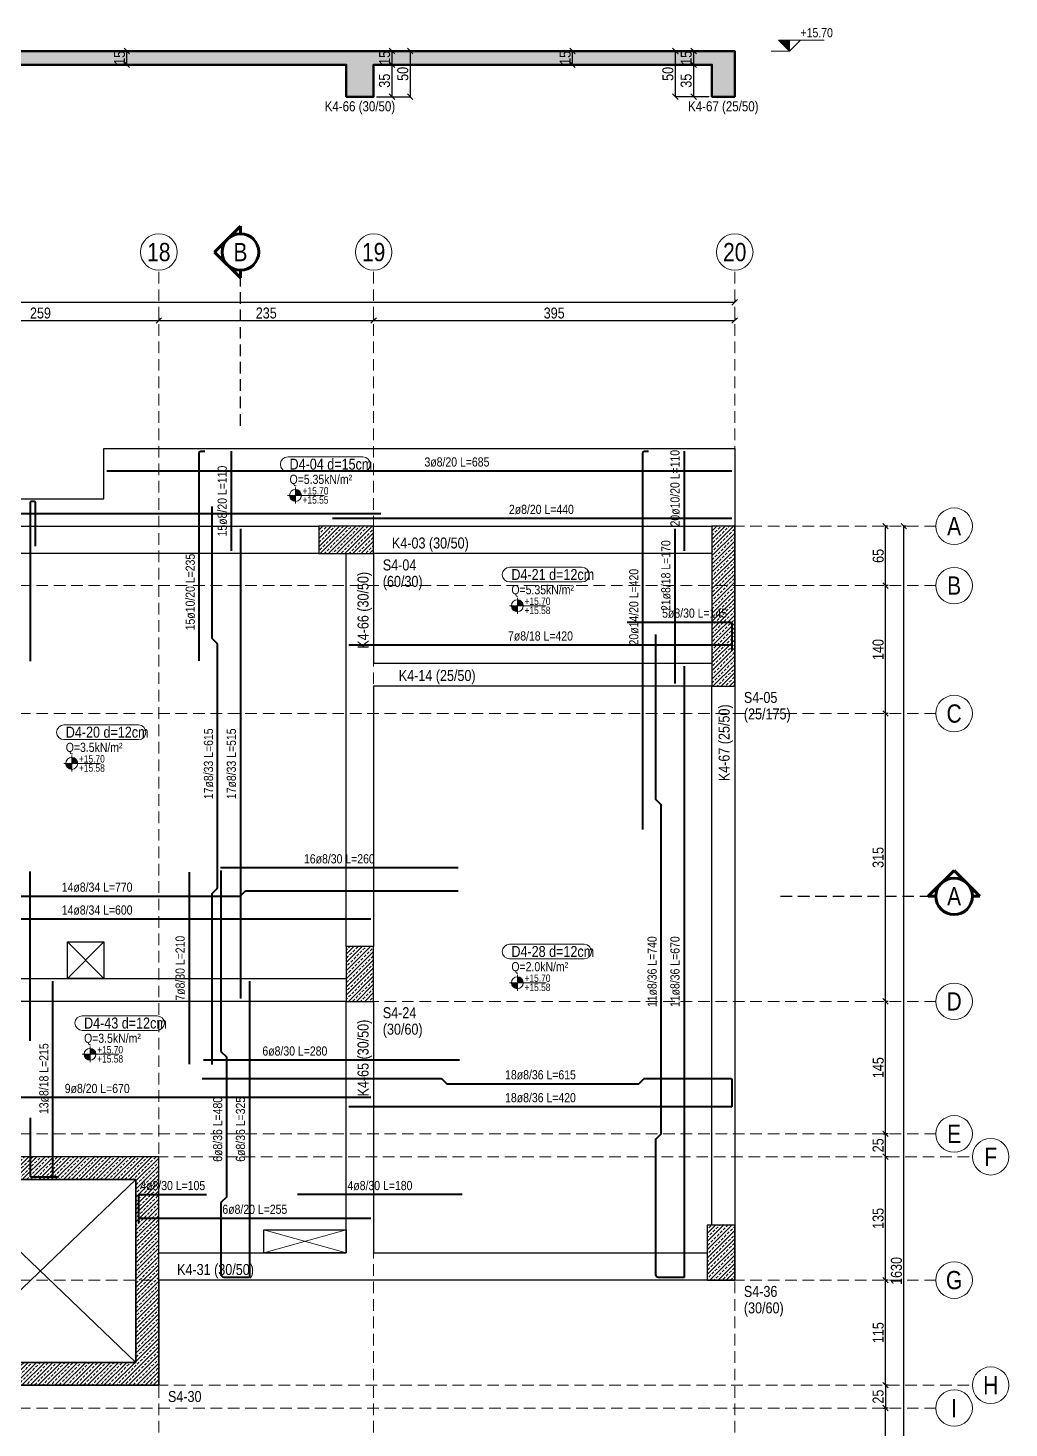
# Model space of a CAD drawing. Header units: millimetres. Extents: x 770 to 6290, y 488 to 2912.
# Drawn here: x 5217 to 6290, y 1380 to 2912 of the extents above; entities that cross this region are included whole.
import ezdxf
from ezdxf.enums import TextEntityAlignment as Align

# ---------------------------------------------------------------- set-up
doc = ezdxf.new("R2010")
doc.units = ezdxf.units.MM
doc.linetypes.add('DASHED', pattern=[19.05, 12.7, -6.35])
for name, color, linetype, lineweight in [('AKS BALONU (BEYKENT)', 7, 'Continuous', 20), ('AKS CIZGISI (BEYKENT)', 252, 'DASHED', 20), ('AKS OLCU (BEYKENT)', 200, 'Continuous', 20), ('AKS YAZISI (BEYKENT)', 3, 'Continuous', 20), ('CIZGI (BEYKENT)', 1, 'Continuous', 20), ('DONATI (BEYKENT)', 4, 'Continuous', 40), ('DONATI YAZISI (BEYKENT)', 3, 'Continuous', 20), ('DOSEME ISMI (BEYKENT)', 9, 'Continuous', 20), ('DOSEME PAFTA (BEYKENT)', 3, 'Continuous', 20), ('KALIP BOSLUK (BEYKENT)', 30, 'Continuous', 25), ('KAT SINIRI (BEYKENT)', 41, 'Continuous', 25), ('KESIT (BEYKENT)', 151, 'Continuous', 25), ('KESIT CIZGISI (BEYKENT)', 3, 'Continuous', 50), ('KESIT ISMI (BEYKENT)', 6, 'Continuous', 20), ('KIRIS (BEYKENT)', 2, 'Continuous', 30), ('KIRIS ISMI (BEYKENT)', 40, 'Continuous', 20), ('KOLON (BEYKENT)', 3, 'Continuous', 30), ('KOLON ISMI (BEYKENT)', 91, 'Continuous', 20), ('KOT CIZGISI (BEYKENT)', 7, 'Continuous', 20), ('KOT YAZI (BEYKENT)', 7, 'Continuous', 20), ('OLCU (BEYKENT)', 14, 'Continuous', 20), ('TARAMA (BEYKENT)', 252, 'Continuous', 20), ('YUK YAZISI (BEYKENT)', 140, 'Continuous', 20)]:
    doc.layers.add(name, color=color, linetype=linetype, lineweight=lineweight)
doc.styles.add('DONATI YAZISI (BEYKENT)', font='')
doc.styles.add('YAZI (BEYKENT)', font='')
doc.styles.get('DONATI YAZISI (BEYKENT)').set_extended_font_data('Bahnschrift Light Condensed')
doc.styles.get('YAZI (BEYKENT)').set_extended_font_data('Bahnschrift Light Condensed')
doc.dimstyles.new('AKS_OLCU', dxfattribs={"dimtxt": 12, "dimasz": 3, "dimexe": 0.18, "dimexo": 3, "dimgap": 2, "dimtad": 1, "dimdec": 0, "dimrnd": 0.5, "dimzin": 12, "dimdsep": 46, "dimtxsty": 'YAZI (BEYKENT)', "dimtsz": 3, "dimcen": 0.09, "dimclrt": 7, "dimadec": 0, "dimazin": 0, "dimtfac": 1, "dimtdec": 4, "dimtix": 1, "dimtmove": 0, "dimatfit": 3, "dimfxl": 1, "dimtolj": 1, "dimtzin": 0, "dimarcsym": 0})
doc.dimstyles.new('PLAN_OLCU', dxfattribs={"dimtxt": 12, "dimasz": 3, "dimexe": 0.18, "dimexo": 3, "dimgap": 2, "dimtad": 1, "dimdec": 0, "dimrnd": 0.5, "dimzin": 12, "dimdsep": 46, "dimtxsty": 'YAZI (BEYKENT)', "dimtsz": 3, "dimcen": 0.09, "dimclrt": 7, "dimadec": 0, "dimazin": 0, "dimtfac": 1, "dimtdec": 4, "dimtix": 1, "dimtmove": 0, "dimatfit": 3, "dimfxl": 1, "dimtolj": 1, "dimtzin": 0, "dimarcsym": 0})
pattern_1 = [(45, (-185309.8626, -11068.8414), (-4.49012806, 4.49012806), []), (45, (-185305.3725, -11068.8414), (-4.49012806, 4.49012806), [3.175, -1.5875])]

# ---------------------------------------------------------------- blocks, each defined once
blk = doc.blocks.new('*D180')
at = {"layer": 'AKS OLCU (BEYKENT)', "color": 0, "lineweight": -2, "transparency": 16777216}
for p, q in [((1252.1, 2608.7), (1258.1, 2614.7)), ((1255.1, 2614.7), (1255.1, 2611.9)), ((1255.1, 2611.7), (5990.1, 2611.7)), ((5987.1, 2608.7), (5993.1, 2614.7)), ((5990.1, 2614.7), (5990.1, 2611.9))]:
    blk.add_line(p, q, dxfattribs=at)
at = {"layer": 'DEFPOINTS', "color": 0, "transparency": 16777216}
for p in [(1255.1, 2611.7), (5990.1, 2611.7), (5990.1, 2611.7)]:
    blk.add_point(p, dxfattribs=at)
at = {"layer": 'AKS OLCU (BEYKENT)', "color": 7, "transparency": 16777216, "insert": (3622.6, 2619.9), "char_height": 12, "attachment_point": 5, "style": 'YAZI (BEYKENT)'}
blk.add_mtext('\\A1;4735', dxfattribs=at)
blk = doc.blocks.new('*D194')
at = {"layer": 'AKS OLCU (BEYKENT)', "color": 0, "lineweight": -2, "transparency": 16777216}
for p, q in [((5098.1, 2588.7), (5104.1, 2594.7)), ((5101.1, 2594.7), (5101.1, 2591.9)), ((5101.1, 2591.7), (5360.1, 2591.7)), ((5357.1, 2588.7), (5363.1, 2594.7)), ((5360.1, 2594.7), (5360.1, 2591.9))]:
    blk.add_line(p, q, dxfattribs=at)
at = {"layer": 'DEFPOINTS', "color": 0, "transparency": 16777216}
for p in [(5101.1, 2591.7), (5360.1, 2591.7), (5360.1, 2591.7)]:
    blk.add_point(p, dxfattribs=at)
at = {"layer": 'AKS OLCU (BEYKENT)', "color": 7, "transparency": 16777216, "insert": (5230.6, 2599.9), "char_height": 12, "attachment_point": 5, "style": 'YAZI (BEYKENT)'}
blk.add_mtext('\\A1;259', dxfattribs=at)
blk = doc.blocks.new('*D195')
at = {"layer": 'AKS OLCU (BEYKENT)', "color": 0, "lineweight": -2, "transparency": 16777216}
for p, q in [((5592.1, 2588.7), (5598.1, 2594.7)), ((5595.1, 2594.7), (5595.1, 2591.9)), ((5595.1, 2591.7), (5990.1, 2591.7)), ((5987.1, 2588.7), (5993.1, 2594.7)), ((5990.1, 2594.7), (5990.1, 2591.9))]:
    blk.add_line(p, q, dxfattribs=at)
at = {"layer": 'DEFPOINTS', "color": 0, "transparency": 16777216}
for p in [(5595.1, 2591.7), (5990.1, 2591.7), (5990.1, 2591.7)]:
    blk.add_point(p, dxfattribs=at)
at = {"layer": 'AKS OLCU (BEYKENT)', "color": 7, "transparency": 16777216, "insert": (5792.6, 2599.9), "char_height": 12, "attachment_point": 5, "style": 'YAZI (BEYKENT)'}
blk.add_mtext('\\A1;395', dxfattribs=at)
blk = doc.blocks.new('*D196')
at = {"layer": 'AKS OLCU (BEYKENT)', "color": 0, "lineweight": -2, "transparency": 16777216}
for p, q in [((6178.1, 2363.7), (6172.1, 2369.7)), ((6175.1, 736.7), (6175.1, 2366.7)), ((6178.1, 2366.7), (6175.3, 2366.7)), ((6178.1, 733.7), (6172.1, 739.7)), ((6178.1, 736.7), (6175.3, 736.7))]:
    blk.add_line(p, q, dxfattribs=at)
at = {"layer": 'DEFPOINTS', "color": 0, "transparency": 16777216}
for p in [(6175.1, 2366.7), (6175.1, 2366.7), (6175.1, 736.7)]:
    blk.add_point(p, dxfattribs=at)
at = {"layer": 'AKS OLCU (BEYKENT)', "color": 7, "transparency": 16777216, "insert": (6167, 1551.7), "char_height": 12, "attachment_point": 5, "rotation": 90, "style": 'YAZI (BEYKENT)'}
blk.add_mtext('\\A1;1630', dxfattribs=at)
blk = doc.blocks.new('*D198')
at = {"layer": 'AKS OLCU (BEYKENT)', "color": 0, "lineweight": -2, "transparency": 16777216}
for p, q in [((6158.1, 1398.7), (6152.1, 1404.7)), ((6155.1, 1256.7), (6155.1, 1401.7)), ((6158.1, 1401.7), (6155.3, 1401.7)), ((6158.1, 1253.7), (6152.1, 1259.7)), ((6158.1, 1256.7), (6155.3, 1256.7))]:
    blk.add_line(p, q, dxfattribs=at)
at = {"layer": 'DEFPOINTS', "color": 0, "transparency": 16777216}
for p in [(6155.1, 1401.7), (6155.1, 1401.7), (6155.1, 1256.7)]:
    blk.add_point(p, dxfattribs=at)
at = {"layer": 'AKS OLCU (BEYKENT)', "color": 7, "transparency": 16777216, "insert": (6147.1, 1329.2), "char_height": 12, "attachment_point": 5, "rotation": 90, "style": 'YAZI (BEYKENT)'}
blk.add_mtext('\\A1;145', dxfattribs=at)
blk = doc.blocks.new('*D199')
at = {"layer": 'AKS OLCU (BEYKENT)', "color": 0, "lineweight": -2, "transparency": 16777216}
for p, q in [((6158.1, 1538.7), (6152.1, 1544.7)), ((6155.1, 1426.7), (6155.1, 1541.7)), ((6158.1, 1541.7), (6155.3, 1541.7)), ((6158.1, 1423.7), (6152.1, 1429.7)), ((6158.1, 1426.7), (6155.3, 1426.7))]:
    blk.add_line(p, q, dxfattribs=at)
at = {"layer": 'DEFPOINTS', "color": 0, "transparency": 16777216}
for p in [(6155.1, 1541.7), (6155.1, 1541.7), (6155.1, 1426.7)]:
    blk.add_point(p, dxfattribs=at)
at = {"layer": 'AKS OLCU (BEYKENT)', "color": 7, "transparency": 16777216, "insert": (6147.1, 1484.2), "char_height": 12, "attachment_point": 5, "rotation": 90, "style": 'YAZI (BEYKENT)'}
blk.add_mtext('\\A1;115', dxfattribs=at)
blk = doc.blocks.new('*D200')
at = {"layer": 'AKS OLCU (BEYKENT)', "color": 0, "lineweight": -2, "transparency": 16777216}
for p, q in [((6158.1, 1673.7), (6152.1, 1679.7)), ((6155.1, 1541.7), (6155.1, 1676.7)), ((6158.1, 1676.7), (6155.3, 1676.7)), ((6158.1, 1538.7), (6152.1, 1544.7)), ((6158.1, 1541.7), (6155.3, 1541.7))]:
    blk.add_line(p, q, dxfattribs=at)
at = {"layer": 'DEFPOINTS', "color": 0, "transparency": 16777216}
for p in [(6155.1, 1676.7), (6155.1, 1676.7), (6155.1, 1541.7)]:
    blk.add_point(p, dxfattribs=at)
at = {"layer": 'AKS OLCU (BEYKENT)', "color": 7, "transparency": 16777216, "insert": (6147, 1609.2), "char_height": 12, "attachment_point": 5, "rotation": 90, "style": 'YAZI (BEYKENT)'}
blk.add_mtext('\\A1;135', dxfattribs=at)
blk = doc.blocks.new('*D201')
at = {"layer": 'AKS OLCU (BEYKENT)', "color": 0, "lineweight": -2, "transparency": 16777216}
for p, q in [((6158.1, 1843.7), (6152.1, 1849.7)), ((6155.1, 1701.7), (6155.1, 1846.7)), ((6158.1, 1846.7), (6155.3, 1846.7)), ((6158.1, 1698.7), (6152.1, 1704.7)), ((6158.1, 1701.7), (6155.3, 1701.7))]:
    blk.add_line(p, q, dxfattribs=at)
at = {"layer": 'DEFPOINTS', "color": 0, "transparency": 16777216}
for p in [(6155.1, 1846.7), (6155.1, 1846.7), (6155.1, 1701.7)]:
    blk.add_point(p, dxfattribs=at)
at = {"layer": 'AKS OLCU (BEYKENT)', "color": 7, "transparency": 16777216, "insert": (6147.1, 1774.2), "char_height": 12, "attachment_point": 5, "rotation": 90, "style": 'YAZI (BEYKENT)'}
blk.add_mtext('\\A1;145', dxfattribs=at)
blk = doc.blocks.new('*D202')
at = {"layer": 'AKS OLCU (BEYKENT)', "color": 0, "lineweight": -2, "transparency": 16777216}
for p, q in [((6158.1, 2158.7), (6152.1, 2164.7)), ((6155.1, 1846.7), (6155.1, 2161.7)), ((6158.1, 2161.7), (6155.3, 2161.7)), ((6158.1, 1843.7), (6152.1, 1849.7)), ((6158.1, 1846.7), (6155.3, 1846.7))]:
    blk.add_line(p, q, dxfattribs=at)
at = {"layer": 'DEFPOINTS', "color": 0, "transparency": 16777216}
for p in [(6155.1, 2161.7), (6155.1, 2161.7), (6155.1, 1846.7)]:
    blk.add_point(p, dxfattribs=at)
at = {"layer": 'AKS OLCU (BEYKENT)', "color": 7, "transparency": 16777216, "insert": (6147, 2004.2), "char_height": 12, "attachment_point": 5, "rotation": 90, "style": 'YAZI (BEYKENT)'}
blk.add_mtext('\\A1;315', dxfattribs=at)
blk = doc.blocks.new('*D203')
at = {"layer": 'AKS OLCU (BEYKENT)', "color": 0, "lineweight": -2, "transparency": 16777216}
for p, q in [((6158.1, 2298.7), (6152.1, 2304.7)), ((6155.1, 2161.7), (6155.1, 2301.7)), ((6158.1, 2301.7), (6155.3, 2301.7)), ((6158.1, 2158.7), (6152.1, 2164.7)), ((6158.1, 2161.7), (6155.3, 2161.7))]:
    blk.add_line(p, q, dxfattribs=at)
at = {"layer": 'DEFPOINTS', "color": 0, "transparency": 16777216}
for p in [(6155.1, 2301.7), (6155.1, 2301.7), (6155.1, 2161.7)]:
    blk.add_point(p, dxfattribs=at)
at = {"layer": 'AKS OLCU (BEYKENT)', "color": 7, "transparency": 16777216, "insert": (6147, 2231.7), "char_height": 12, "attachment_point": 5, "rotation": 90, "style": 'YAZI (BEYKENT)'}
blk.add_mtext('\\A1;140', dxfattribs=at)
blk = doc.blocks.new('*D204')
at = {"layer": 'AKS OLCU (BEYKENT)', "color": 0, "lineweight": -2, "transparency": 16777216}
for p, q in [((6158.1, 2363.7), (6152.1, 2369.7)), ((6155.1, 2301.7), (6155.1, 2366.7)), ((6158.1, 2366.7), (6155.3, 2366.7)), ((6158.1, 2298.7), (6152.1, 2304.7)), ((6158.1, 2301.7), (6155.3, 2301.7))]:
    blk.add_line(p, q, dxfattribs=at)
at = {"layer": 'DEFPOINTS', "color": 0, "transparency": 16777216}
for p in [(6155.1, 2366.7), (6155.1, 2366.7), (6155.1, 2301.7)]:
    blk.add_point(p, dxfattribs=at)
at = {"layer": 'AKS OLCU (BEYKENT)', "color": 7, "transparency": 16777216, "insert": (6147.1, 2334.2), "char_height": 12, "attachment_point": 5, "rotation": 90, "style": 'YAZI (BEYKENT)'}
blk.add_mtext('\\A1;65', dxfattribs=at)
blk = doc.blocks.new('*D207')
at = {"layer": 'AKS OLCU (BEYKENT)', "color": 0, "lineweight": -2, "transparency": 16777216}
for p, q in [((5357.1, 2588.7), (5363.1, 2594.7)), ((5360.1, 2594.7), (5360.1, 2591.9)), ((5360.1, 2591.7), (5595.1, 2591.7)), ((5592.1, 2588.7), (5598.1, 2594.7)), ((5595.1, 2594.7), (5595.1, 2591.9))]:
    blk.add_line(p, q, dxfattribs=at)
at = {"layer": 'DEFPOINTS', "color": 0, "transparency": 16777216}
for p in [(5360.1, 2591.7), (5595.1, 2591.7), (5595.1, 2591.7)]:
    blk.add_point(p, dxfattribs=at)
at = {"layer": 'AKS OLCU (BEYKENT)', "color": 7, "transparency": 16777216, "insert": (5477.6, 2599.9), "char_height": 12, "attachment_point": 5, "style": 'YAZI (BEYKENT)'}
blk.add_mtext('\\A1;235', dxfattribs=at)
blk = doc.blocks.new('*D208')
at = {"layer": 'AKS OLCU (BEYKENT)', "color": 0, "lineweight": -2, "transparency": 16777216}
for p, q in [((6158.1, 1698.7), (6152.1, 1704.7)), ((6152.3, 1701.7), (6154.9, 1701.7)), ((6155.1, 1676.7), (6155.1, 1701.7)), ((6158.1, 1673.7), (6152.1, 1679.7)), ((6158.1, 1676.7), (6155.3, 1676.7))]:
    blk.add_line(p, q, dxfattribs=at)
at = {"layer": 'DEFPOINTS', "color": 0, "transparency": 16777216}
for p in [(6155.1, 1701.7), (6155.3, 1701.7), (6155.1, 1676.7)]:
    blk.add_point(p, dxfattribs=at)
at = {"layer": 'AKS OLCU (BEYKENT)', "color": 7, "transparency": 16777216, "insert": (6147, 1689.2), "char_height": 12, "attachment_point": 5, "rotation": 90, "style": 'YAZI (BEYKENT)'}
blk.add_mtext('\\A1;25', dxfattribs=at)
blk = doc.blocks.new('*D209')
at = {"layer": 'AKS OLCU (BEYKENT)', "color": 0, "lineweight": -2, "transparency": 16777216}
for p, q in [((6158.1, 1423.7), (6152.1, 1429.7)), ((6155.1, 1426.7), (6155.1, 1401.7)), ((6158.1, 1426.7), (6155.3, 1426.7)), ((6158.1, 1398.7), (6152.1, 1404.7)), ((6152.3, 1401.7), (6154.9, 1401.7))]:
    blk.add_line(p, q, dxfattribs=at)
at = {"layer": 'DEFPOINTS', "color": 0, "transparency": 16777216}
for p in [(6155.1, 1426.7), (6155.1, 1401.7), (6155.3, 1401.7)]:
    blk.add_point(p, dxfattribs=at)
at = {"layer": 'AKS OLCU (BEYKENT)', "color": 7, "transparency": 16777216, "insert": (6147, 1414.2), "char_height": 12, "attachment_point": 5, "rotation": 90, "style": 'YAZI (BEYKENT)'}
blk.add_mtext('\\A1;25', dxfattribs=at)
blk = doc.blocks.new('*D162')
at = {"layer": 'DEFPOINTS', "color": 0, "transparency": 16777216}
for p in [(5595.1, 2886.7), (5595.1, 2871.7), (5615.1, 2871.7)]:
    blk.add_point(p, dxfattribs=at)
at = {"layer": 'OLCU (BEYKENT)', "color": 0, "lineweight": -2, "transparency": 16777216}
for p, q in [((5598.1, 2886.7), (5615.3, 2886.7)), ((5618.1, 2883.7), (5612.1, 2889.7)), ((5615.1, 2886.7), (5615.1, 2871.7)), ((5598.1, 2871.7), (5615.3, 2871.7)), ((5618.1, 2868.7), (5612.1, 2874.7))]:
    blk.add_line(p, q, dxfattribs=at)
at = {"layer": 'OLCU (BEYKENT)', "color": 7, "lineweight": 20, "transparency": 16777216, "insert": (5607.1, 2879.2), "char_height": 12, "attachment_point": 5, "rotation": 90, "style": 'YAZI (BEYKENT)'}
blk.add_mtext('\\A1;15', dxfattribs=at)
blk = doc.blocks.new('*D163')
at = {"layer": 'DEFPOINTS', "color": 0, "transparency": 16777216}
for p in [(5595.1, 2871.7), (5595.1, 2836.7), (5615.1, 2836.7)]:
    blk.add_point(p, dxfattribs=at)
at = {"layer": 'OLCU (BEYKENT)', "color": 0, "lineweight": -2, "transparency": 16777216}
for p, q in [((5598.1, 2871.7), (5615.3, 2871.7)), ((5618.1, 2868.7), (5612.1, 2874.7)), ((5615.1, 2871.7), (5615.1, 2836.7)), ((5598.1, 2836.7), (5615.3, 2836.7)), ((5618.1, 2833.7), (5612.1, 2839.7))]:
    blk.add_line(p, q, dxfattribs=at)
at = {"layer": 'OLCU (BEYKENT)', "color": 7, "lineweight": 20, "transparency": 16777216, "insert": (5607, 2854.2), "char_height": 12, "attachment_point": 5, "rotation": 90, "style": 'YAZI (BEYKENT)'}
blk.add_mtext('\\A1;35', dxfattribs=at)
blk = doc.blocks.new('*D164')
at = {"layer": 'DEFPOINTS', "color": 0, "transparency": 16777216}
for p in [(5595.1, 2886.7), (5595.1, 2836.7), (5635.1, 2836.7)]:
    blk.add_point(p, dxfattribs=at)
at = {"layer": 'OLCU (BEYKENT)', "color": 0, "lineweight": -2, "transparency": 16777216}
for p, q in [((5598.1, 2886.7), (5635.3, 2886.7)), ((5638.1, 2883.7), (5632.1, 2889.7)), ((5635.1, 2886.7), (5635.1, 2836.7)), ((5598.1, 2836.7), (5635.3, 2836.7)), ((5638.1, 2833.7), (5632.1, 2839.7))]:
    blk.add_line(p, q, dxfattribs=at)
at = {"layer": 'OLCU (BEYKENT)', "color": 7, "lineweight": 20, "transparency": 16777216, "insert": (5627, 2861.7), "char_height": 12, "attachment_point": 5, "rotation": 90, "style": 'YAZI (BEYKENT)'}
blk.add_mtext('\\A1;50', dxfattribs=at)
blk = doc.blocks.new('*D165')
at = {"layer": 'DEFPOINTS', "color": 0, "transparency": 16777216}
for p in [(5965.1, 2886.7), (5945.1, 2871.7), (5965.1, 2871.7)]:
    blk.add_point(p, dxfattribs=at)
at = {"layer": 'OLCU (BEYKENT)', "color": 0, "lineweight": -2, "transparency": 16777216}
for p, q in [((5948.1, 2883.7), (5942.1, 2889.7)), ((5962.1, 2886.7), (5944.9, 2886.7)), ((5945.1, 2886.7), (5945.1, 2871.7)), ((5948.1, 2868.7), (5942.1, 2874.7)), ((5962.1, 2871.7), (5944.9, 2871.7))]:
    blk.add_line(p, q, dxfattribs=at)
at = {"layer": 'OLCU (BEYKENT)', "color": 7, "lineweight": 20, "transparency": 16777216, "insert": (5937.1, 2879.2), "char_height": 12, "attachment_point": 5, "rotation": 90, "style": 'YAZI (BEYKENT)'}
blk.add_mtext('\\A1;15', dxfattribs=at)
blk = doc.blocks.new('*D166')
at = {"layer": 'DEFPOINTS', "color": 0, "transparency": 16777216}
for p in [(5965.1, 2871.7), (5945.1, 2836.7), (5965.1, 2836.7)]:
    blk.add_point(p, dxfattribs=at)
at = {"layer": 'OLCU (BEYKENT)', "color": 0, "lineweight": -2, "transparency": 16777216}
for p, q in [((5948.1, 2868.7), (5942.1, 2874.7)), ((5962.1, 2871.7), (5944.9, 2871.7)), ((5945.1, 2871.7), (5945.1, 2836.7)), ((5948.1, 2833.7), (5942.1, 2839.7)), ((5962.1, 2836.7), (5944.9, 2836.7))]:
    blk.add_line(p, q, dxfattribs=at)
at = {"layer": 'OLCU (BEYKENT)', "color": 7, "lineweight": 20, "transparency": 16777216, "insert": (5937, 2854.2), "char_height": 12, "attachment_point": 5, "rotation": 90, "style": 'YAZI (BEYKENT)'}
blk.add_mtext('\\A1;35', dxfattribs=at)
blk = doc.blocks.new('*D167')
at = {"layer": 'DEFPOINTS', "color": 0, "transparency": 16777216}
for p in [(5965.1, 2886.7), (5925.1, 2836.7), (5965.1, 2836.7)]:
    blk.add_point(p, dxfattribs=at)
at = {"layer": 'OLCU (BEYKENT)', "color": 0, "lineweight": -2, "transparency": 16777216}
for p, q in [((5928.1, 2883.7), (5922.1, 2889.7)), ((5962.1, 2886.7), (5924.9, 2886.7)), ((5925.1, 2886.7), (5925.1, 2836.7)), ((5928.1, 2833.7), (5922.1, 2839.7)), ((5962.1, 2836.7), (5924.9, 2836.7))]:
    blk.add_line(p, q, dxfattribs=at)
at = {"layer": 'OLCU (BEYKENT)', "color": 7, "lineweight": 20, "transparency": 16777216, "insert": (5917, 2861.7), "char_height": 12, "attachment_point": 5, "rotation": 90, "style": 'YAZI (BEYKENT)'}
blk.add_mtext('\\A1;50', dxfattribs=at)
blk = doc.blocks.new('*D169')
at = {"layer": 'DEFPOINTS', "color": 0, "transparency": 16777216}
for p in [(5305.1, 2886.7), (5325.1, 2886.7), (5305.1, 2871.7)]:
    blk.add_point(p, dxfattribs=at)
at = {"layer": 'OLCU (BEYKENT)', "color": 0, "lineweight": -2, "transparency": 16777216}
for p, q in [((5308.1, 2886.7), (5325.3, 2886.7)), ((5328.1, 2883.7), (5322.1, 2889.7)), ((5325.1, 2871.7), (5325.1, 2886.7)), ((5308.1, 2871.7), (5325.3, 2871.7)), ((5328.1, 2868.7), (5322.1, 2874.7))]:
    blk.add_line(p, q, dxfattribs=at)
at = {"layer": 'OLCU (BEYKENT)', "color": 7, "lineweight": 20, "transparency": 16777216, "insert": (5317.1, 2879.2), "char_height": 12, "attachment_point": 5, "rotation": 90, "style": 'YAZI (BEYKENT)'}
blk.add_mtext('\\A1;15', dxfattribs=at)
blk = doc.blocks.new('*D179')
at = {"layer": 'DEFPOINTS', "color": 0, "transparency": 16777216}
for p in [(5792.6, 2886.7), (5812.6, 2886.7), (5792.6, 2871.7)]:
    blk.add_point(p, dxfattribs=at)
at = {"layer": 'OLCU (BEYKENT)', "color": 0, "lineweight": -2, "transparency": 16777216}
for p, q in [((5795.6, 2886.7), (5812.8, 2886.7)), ((5815.6, 2883.7), (5809.6, 2889.7)), ((5812.6, 2871.7), (5812.6, 2886.7)), ((5795.6, 2871.7), (5812.8, 2871.7)), ((5815.6, 2868.7), (5809.6, 2874.7))]:
    blk.add_line(p, q, dxfattribs=at)
at = {"layer": 'OLCU (BEYKENT)', "color": 7, "lineweight": 20, "transparency": 16777216, "insert": (5804.6, 2879.2), "char_height": 12, "attachment_point": 5, "rotation": 90, "style": 'YAZI (BEYKENT)'}
blk.add_mtext('\\A1;15', dxfattribs=at)

msp = doc.modelspace()

# ---------------------------------------------------------------- hatches: boundary and pattern name
at = {"layer": 'KOT CIZGISI (BEYKENT)'}
msp.add_hatch(color=250, dxfattribs=at).paths.add_polyline_path([(6050.1, 2886.7), (6038.1, 2898.7), (6050.1, 2898.7)])
at = {"layer": 'KOT CIZGISI (BEYKENT)', "true_color": 0x000000}
h = msp.add_hatch(color=18, dxfattribs=at)
h.dxf.hatch_style = 1
h.paths.add_polyline_path([(5509.6, 2406.9), (5509.6, 2400.4), (5516.2, 2400.4, 0.414214)])
h = msp.add_hatch(color=18, dxfattribs=at)
h.dxf.hatch_style = 1
h.paths.add_polyline_path([(5509.6, 2400.4), (5503.1, 2400.4, 0.414214), (5509.6, 2393.8)])
h = msp.add_hatch(color=18, dxfattribs=at)
h.dxf.hatch_style = 1
h.paths.add_polyline_path([(5752.3, 2286.1), (5752.3, 2279.6), (5758.9, 2279.6, 0.414214)])
h = msp.add_hatch(color=18, dxfattribs=at)
h.dxf.hatch_style = 1
h.paths.add_polyline_path([(5752.3, 2279.6), (5745.8, 2279.6, 0.414214), (5752.3, 2273)])
h = msp.add_hatch(color=18, dxfattribs=at)
h.dxf.hatch_style = 1
h.paths.add_polyline_path([(5264.8, 2107.1), (5258.3, 2107.1, 0.414214), (5264.8, 2100.5)])
h = msp.add_hatch(color=18, dxfattribs=at)
h.dxf.hatch_style = 1
h.paths.add_polyline_path([(5264.8, 2113.6), (5264.8, 2107.1), (5271.4, 2107.1, 0.414214)])
h = msp.add_hatch(color=18, dxfattribs=at)
h.dxf.hatch_style = 1
h.paths.add_polyline_path([(5752.3, 1873.6), (5752.3, 1867.1), (5758.9, 1867.1, 0.414214)])
h = msp.add_hatch(color=18, dxfattribs=at)
h.dxf.hatch_style = 1
h.paths.add_polyline_path([(5752.3, 1867.1), (5745.8, 1867.1, 0.414214), (5752.3, 1860.5)])
h = msp.add_hatch(color=18, dxfattribs=at)
h.dxf.hatch_style = 1
h.paths.add_polyline_path([(5284.8, 1795.3), (5284.8, 1788.8), (5291.4, 1788.8, 0.414214)])
h = msp.add_hatch(color=18, dxfattribs=at)
h.dxf.hatch_style = 1
h.paths.add_polyline_path([(5284.8, 1788.8), (5278.3, 1788.8, 0.414214), (5284.8, 1782.2)])
at = {"layer": 'TARAMA (BEYKENT)'}
h = msp.add_hatch(dxfattribs=at)
h.set_pattern_fill('ANSI33', color=256, style=0)
h.set_pattern_definition([(45, (-179609.8626, -11068.8414), (-4.49012806, 4.49012806), []), (45, (-179605.3725, -11068.8414), (-4.49012806, 4.49012806), [3.175, -1.5875])])
h.paths.add_polyline_path([(1255.1, 2886.7), (5990.1, 2886.7), (5990.1, 2836.7), (5965.1, 2836.7), (5965.1, 2871.7), (5595.1, 2871.7), (5595.1, 2836.7), (5565.1, 2836.7), (5565.1, 2871.7), (5015.1, 2871.7), (5015.1, 2836.7), (4990.1, 2836.7), (4990.1, 2871.7), (4720.1, 2871.7), (4720.1, 2836.7), (4695.1, 2836.7), (4695.1, 2871.7), (4425.1, 2871.7), (4425.1, 2836.7), (4400.1, 2836.7), (4400.1, 2871.7), (4020.1, 2871.7), (4020.1, 2836.7), (3990.1, 2836.7), (3990.1, 2871.7), (3445.1, 2871.7), (3445.1, 2836.7), (3420.1, 2836.7), (3420.1, 2871.7), (3145.1, 2871.7), (3145.1, 2836.7), (3120.1, 2836.7), (3120.1, 2871.7), (2850.1, 2871.7), (2850.1, 2836.7), (2825.1, 2836.7), (2825.1, 2871.7), (2550.1, 2871.7), (2550.1, 2836.7), (2525.1, 2836.7), (2525.1, 2871.7), (2250.1, 2871.7), (2250.1, 2836.7), (2225.1, 2836.7), (2225.1, 2871.7), (1680.1, 2871.7), (1680.1, 2836.7), (1650.1, 2836.7), (1650.1, 2871.7), (1280.1, 2871.7), (1280.1, 2836.7), (1255.1, 2836.7)])
h = msp.add_hatch(dxfattribs=at)
h.set_pattern_fill('ANSI33', color=256, style=0)
h.set_pattern_definition(pattern_1)
h.paths.add_polyline_path([(5535.1, 2336.7), (5595.1, 2336.7), (5595.1, 2366.7), (5535.1, 2366.7)])
h = msp.add_hatch(dxfattribs=at)
h.set_pattern_fill('ANSI33', color=256, style=0)
h.set_pattern_definition(pattern_1)
h.paths.add_polyline_path([(5965.1, 2191.7), (5990.1, 2191.7), (5990.1, 2366.7), (5965.1, 2366.7)])
h = msp.add_hatch(dxfattribs=at)
h.set_pattern_fill('ANSI33', color=256, style=0)
h.set_pattern_definition(pattern_1)
h.paths.add_polyline_path([(5565.1, 1846.7), (5595.1, 1846.7), (5595.1, 1906.7), (5565.1, 1906.7)])
h = msp.add_hatch(dxfattribs=at)
h.set_pattern_fill('ANSI33', color=256, style=0)
h.set_pattern_definition(pattern_1)
h.paths.add_polyline_path([(5131.1, 1676.7), (5131.1, 1701.7), (5101.1, 1701.7), (5101.1, 1651.7), (5335.1, 1651.7), (5335.1, 1451.7), (5101.1, 1451.7), (5101.1, 1401.7), (5131.1, 1401.7), (5131.1, 1426.7), (5360.1, 1426.7), (5360.1, 1676.7)])
h = msp.add_hatch(dxfattribs=at)
h.set_pattern_fill('ANSI33', color=256, style=0)
h.set_pattern_definition(pattern_1)
h.paths.add_polyline_path([(5960.1, 1541.7), (5990.1, 1541.7), (5990.1, 1601.7), (5960.1, 1601.7)])

# ---------------------------------------------------------------- linework, layer by layer
at = {"layer": 'AKS BALONU (BEYKENT)'}
for centre in [(5360.1, 2666.7), (5595.1, 2666.7), (5990.1, 2666.7), (6230.1, 2366.7), (6230.1, 2301.7), (6230.1, 2161.7), (6230.1, 1846.7), (6230.1, 1701.7), (6270.1, 1676.7), (6230.1, 1541.7), (6270.1, 1426.7), (6230.1, 1401.7)]:
    msp.add_circle(centre, 20, dxfattribs=at)
at = {"layer": 'AKS CIZGISI (BEYKENT)'}
for p, q in [((5360.1, 536.7), (5360.1, 2646.7)), ((5595.1, 536.7), (5595.1, 2646.7)), ((5990.1, 536.7), (5990.1, 2646.7)), ((1035.1, 2366.7), (6210.1, 2366.7)), ((1035.1, 2301.7), (6210.1, 2301.7)), ((1035.1, 2161.7), (6210.1, 2161.7)), ((1035.1, 1846.7), (6210.1, 1846.7)), ((1035.1, 1701.7), (6210.1, 1701.7)), ((995.1, 1676.7), (6250.1, 1676.7)), ((1035.1, 1541.7), (6210.1, 1541.7)), ((995.1, 1426.7), (6250.1, 1426.7)), ((1035.1, 1401.7), (6210.1, 1401.7))]:
    msp.add_line(p, q, dxfattribs=at)
at = {"layer": 'CIZGI (BEYKENT)'}
for p, q in [((5260.1, 1871.7), (5300.1, 1911.7)), ((5260.1, 1911.7), (5300.1, 1871.7)), ((5335.1, 1451.7), (5126.1, 1651.7)), ((5335.1, 1651.7), (5126.1, 1451.7)), ((5475.1, 1571.7), (5565.1, 1596.7)), ((5475.1, 1596.7), (5565.1, 1571.7))]:
    msp.add_line(p, q, dxfattribs=at)
at = {"layer": 'DONATI (BEYKENT)'}
for points in [[(5404.4, 2219.5), (5404.4, 2447.2, -0.414214), (5405.9, 2448.7), (5410.4, 2448.7)], [(5889.7, 2034.7), (5889.7, 2447.2, -0.414214), (5891.2, 2448.7), (5895.7, 2448.7)], [(5225.3, 2344.7), (5225.3, 2392.2, 0.414214), (5223.8, 2393.7), (5220.8, 2393.7, 0.414214), (5219.3, 2392.2), (5219.3, 2219)], [(5418.4, 1777.5), (5418.4, 1964.1, -0.198912), (5418.8, 1965.2), (5424, 1970.3, 0.198912), (5424.4, 1971.4), (5424.4, 2237.1, 0.198912), (5424, 2238.2), (5418.8, 2243.3, -0.198912), (5418.4, 2244.4), (5418.4, 2388.2)], [(5872.6, 2261.6), (5985.6, 2261.6, -0.414214), (5987.1, 2260.1), (5987.1, 2230.6)], [(5934.7, 1544.7), (5906.7, 1544.7, -0.414214), (5903.7, 1547.7), (5903.7, 1695.1, -0.198912), (5904.1, 1696.2), (5909.2, 1701.3, 0.198912), (5909.7, 1702.4), (5909.7, 2061.1, 0.198912), (5909.2, 2062.2), (5904.1, 2067.3, -0.198912), (5903.7, 2068.4), (5903.7, 2248.2)], [(5459.4, 1544.7), (5431.4, 1544.7, -0.414214), (5428.4, 1547.7), (5428.4, 1626.1, -0.198912), (5428.8, 1627.2), (5434, 1632.3, 0.198912), (5434.4, 1633.4), (5434.4, 1785.1, 0.198912), (5434, 1786.2), (5428.8, 1791.3, -0.198912), (5428.4, 1792.4), (5428.4, 1990)], [(4922.6, 1967.7), (5124.5, 1967.7, -0.198912), (5125.6, 1967.3), (5130.7, 1962.2, 0.198912), (5131.7, 1961.7), (5448.5, 1961.7, 0.198912), (5449.6, 1962.2), (5454.7, 1967.3, -0.198912), (5455.7, 1967.7), (5687.6, 1967.7)], [(5407.4, 1762.4), (5668.5, 1762.4, -0.198912), (5669.6, 1761.9), (5674.7, 1756.8, 0.198912), (5675.7, 1756.4), (5884.5, 1756.4, 0.198912), (5885.6, 1756.8), (5890.7, 1761.9, -0.198912), (5891.7, 1762.4), (5985.6, 1762.4, -0.414214), (5987.1, 1760.9), (5987.1, 1731.4)], [(5219.3, 1719.2), (5219.3, 1656.2, 0.414214), (5220.8, 1654.7), (5250.3, 1654.7)], [(5338.1, 1604.2), (5338.1, 1633.7, -0.414214), (5339.6, 1635.2), (5412.4, 1635.2)]]:
    msp.add_lwpolyline(points, format="xyb", dxfattribs=at)
for points in [[(5439.4, 2448.7), (5439.4, 2339.7)], [(5934.7, 2448.7), (5934.7, 2339.7)], [(5987.1, 2427), (5303.1, 2427)], [(5603.1, 2380.1), (4403.1, 2380.1)], [(5987.1, 2375.1), (5550.1, 2375.1)], [(5449.4, 2363.7), (5449.4, 1849.7)], [(5924.7, 2363.7), (5924.7, 2194.7)], [(5987.1, 2236.6), (5568.1, 2236.6)], [(5934.7, 2213.7), (5934.7, 1544.7)], [(5687.6, 1992.7), (5427.6, 1992.7)], [(5219.3, 1803.7), (5219.3, 1989)], [(5393.4, 1988), (5393.4, 1778)], [(5592.1, 1936.7), (4993.1, 1936.7)], [(5244.3, 1654.7), (5244.3, 1868.7)], [(5459.4, 1868.7), (5459.4, 1544.7)], [(5689.1, 1782.4), (5408.9, 1782.4)], [(5592.1, 1741.4), (4924.1, 1741.4)], [(5987.1, 1731.4), (5568.1, 1731.4)], [(5692.1, 1635.2), (5511.9, 1635.2)], [(5592.1, 1609.2), (5338.1, 1609.2)]]:
    msp.add_lwpolyline(points, dxfattribs=at)
at = {"layer": 'DOSEME PAFTA (BEYKENT)'}
for points in [[(5501.1, 2442.5), (5583.4, 2442.5, -1), (5583.4, 2426.5), (5501.1, 2426.5, -1)], [(5743.8, 2321.7), (5823, 2321.7, -1), (5823, 2305.7), (5743.8, 2305.7, -1)], [(5256.3, 2149.2), (5337.9, 2149.2, -1), (5337.9, 2133.2), (5256.3, 2133.2, -1)], [(5743.8, 1909.2), (5825.4, 1909.2, -1), (5825.4, 1893.2), (5743.8, 1893.2, -1)], [(5276.3, 1830.9), (5358.2, 1830.9, -1), (5358.2, 1814.9), (5276.3, 1814.9, -1)]]:
    msp.add_lwpolyline(points, format="xyb", close=True, dxfattribs=at)
at = {"layer": 'KALIP BOSLUK (BEYKENT)'}
for points in [[(5260.1, 1911.7), (5300.1, 1911.7), (5300.1, 1871.7), (5260.1, 1871.7)], [(5126.1, 1651.7), (5335.1, 1651.7), (5335.1, 1451.7), (5126.1, 1451.7)], [(5335.1, 1651.7), (5126.1, 1651.7), (5126.1, 1451.7), (5335.1, 1451.7)], [(5565.1, 1571.7), (5475.1, 1571.7), (5475.1, 1596.7), (5565.1, 1596.7)]]:
    msp.add_lwpolyline(points, close=True, dxfattribs=at)
at = {"layer": 'KAT SINIRI (BEYKENT)'}
msp.add_lwpolyline([(3735.1, 2386.7), (4400.1, 2386.7), (4400.1, 2396.7), (5300.1, 2396.7), (5300.1, 2451.7), (5990.1, 2451.7), (5990.1, 1541.7), (5360.1, 1541.7), (5360.1, 1426.7), (5131.1, 1426.7), (5131.1, 1401.7), (4570.1, 1401.7), (4570.1, 1541.7), (3785.1, 1541.7)], dxfattribs=at)
at = {"layer": 'KESIT (BEYKENT)', "lineweight": 60}
for points in [[(5421.1, 2666.7), (5449.4, 2695)], [(5449.4, 2695), (5449.4, 2686.7)], [(5449.4, 2638.4), (5421.1, 2666.7)], [(5449.4, 2646.7), (5449.4, 2638.4)], [(6201.8, 1961.7), (6230.1, 1990)], [(6230.1, 1990), (6258.4, 1961.7)], [(6210.1, 1961.7), (6201.8, 1961.7)], [(6258.4, 1961.7), (6250.1, 1961.7)]]:
    msp.add_lwpolyline(points, dxfattribs=at)
at = {"layer": 'KESIT (BEYKENT)', "linetype": 'DASHED'}
for points in [[(5449.4, 2476.7), (5449.4, 2646.7)], [(6040.1, 1961.7), (6210.1, 1961.7)]]:
    msp.add_lwpolyline(points, dxfattribs=at)
at = {"layer": 'KESIT (BEYKENT)', "lineweight": 60}
for centre in [(5449.4, 2666.7), (6230.1, 1961.7)]:
    msp.add_circle(centre, 20, dxfattribs=at)
at = {"layer": 'KESIT CIZGISI (BEYKENT)'}
msp.add_lwpolyline([(1255.1, 2886.7), (5990.1, 2886.7), (5990.1, 2836.7), (5965.1, 2836.7), (5965.1, 2871.7), (5595.1, 2871.7), (5595.1, 2836.7), (5565.1, 2836.7), (5565.1, 2871.7), (5015.1, 2871.7), (5015.1, 2836.7), (4990.1, 2836.7), (4990.1, 2871.7), (4720.1, 2871.7), (4720.1, 2836.7), (4695.1, 2836.7), (4695.1, 2871.7), (4425.1, 2871.7), (4425.1, 2836.7), (4400.1, 2836.7), (4400.1, 2871.7), (4020.1, 2871.7)], dxfattribs=at)
at = {"layer": 'KIRIS (BEYKENT)'}
for p, q in [((5015.1, 2366.7), (5535.1, 2366.7)), ((5595.1, 2366.7), (5965.1, 2366.7)), ((5535.1, 2336.7), (5015.1, 2336.7)), ((5565.1, 1906.7), (5565.1, 2336.7)), ((5965.1, 2336.7), (5595.1, 2336.7)), ((5595.1, 2336.7), (5595.1, 2216.7)), ((5595.1, 2216.7), (5965.1, 2216.7)), ((5965.1, 2191.7), (5595.1, 2191.7)), ((5595.1, 2191.7), (5595.1, 1906.7)), ((5965.1, 1601.7), (5965.1, 2191.7)), ((5990.1, 2191.7), (5990.1, 1601.7)), ((5015.1, 1871.7), (5565.1, 1871.7)), ((5565.1, 1846.7), (5015.1, 1846.7)), ((5565.1, 1571.7), (5565.1, 1846.7)), ((5595.1, 1846.7), (5595.1, 1571.7)), ((5360.1, 1571.7), (5565.1, 1571.7)), ((5595.1, 1571.7), (5960.1, 1571.7)), ((5960.1, 1541.7), (5360.1, 1541.7))]:
    msp.add_line(p, q, dxfattribs=at)
at = {"layer": 'KOLON (BEYKENT)'}
for points in [[(5535.1, 2336.7), (5595.1, 2336.7), (5595.1, 2366.7), (5535.1, 2366.7)], [(5965.1, 2191.7), (5990.1, 2191.7), (5990.1, 2366.7), (5965.1, 2366.7)], [(5565.1, 1846.7), (5595.1, 1846.7), (5595.1, 1906.7), (5565.1, 1906.7)], [(5131.1, 1676.7), (5131.1, 1701.7), (5101.1, 1701.7), (5101.1, 1651.7), (5335.1, 1651.7), (5335.1, 1451.7), (5101.1, 1451.7), (5101.1, 1401.7), (5131.1, 1401.7), (5131.1, 1426.7), (5360.1, 1426.7), (5360.1, 1676.7)], [(5960.1, 1541.7), (5990.1, 1541.7), (5990.1, 1601.7), (5960.1, 1601.7)]]:
    msp.add_lwpolyline(points, close=True, dxfattribs=at)
at = {"layer": 'KOT CIZGISI (BEYKENT)'}
for p, q in [((6038.1, 2898.7), (6062.1, 2898.7)), ((6050.1, 2886.7), (6062.1, 2898.7)), ((6062.1, 2898.7), (6050.1, 2898.7)), ((6062.1, 2898.7), (6088.1, 2898.7)), ((6030.1, 2886.7), (6050.1, 2886.7)), ((5509.6, 2409.1), (5509.6, 2391.7)), ((5500.9, 2400.4), (5540.9, 2400.4)), ((5752.3, 2288.3), (5752.3, 2270.9)), ((5743.7, 2279.6), (5783.7, 2279.6)), ((5264.8, 2115.8), (5264.8, 2098.4)), ((5256.2, 2107.1), (5296.2, 2107.1)), ((5752.3, 1875.8), (5752.3, 1858.4)), ((5743.7, 1867.1), (5783.7, 1867.1)), ((5284.8, 1797.5), (5284.8, 1780.1)), ((5276.2, 1788.8), (5316.2, 1788.8))]:
    msp.add_line(p, q, dxfattribs=at)
msp.add_lwpolyline([(6050.1, 2886.7), (6038.1, 2898.7), (6050.1, 2898.7)], close=True, dxfattribs=at)
for centre in [(5509.6, 2400.4), (5752.3, 2279.6), (5264.8, 2107.1), (5752.3, 1867.1), (5284.8, 1788.8)]:
    msp.add_circle(centre, 6.52, dxfattribs=at)

# ---------------------------------------------------------------- texts
at = {"layer": 'AKS YAZISI (BEYKENT)', "style": 'YAZI (BEYKENT)'}
for s, p in [('18', (5360.1, 2666.7)), ('19', (5595.1, 2666.7)), ('20', (5990.1, 2666.7)), ('A', (6230.1, 2366.7)), ('B', (6230.1, 2301.7)), ('C', (6230.1, 2161.7)), ('D', (6230.1, 1846.7)), ('E', (6230.1, 1701.7)), ('F', (6270.1, 1676.7)), ('G', (6230.1, 1541.7)), ('H', (6270.1, 1426.7)), ('I', (6230.1, 1401.7))]:
    msp.add_text(s, height=20, dxfattribs=at).set_placement(p, align=Align.MIDDLE_CENTER)
at = {"layer": 'DONATI YAZISI (BEYKENT)', "style": 'DONATI YAZISI (BEYKENT)'}
for s, p in [('3ø8/20 L=685', (5686.2, 2437)), ('2ø8/20 L=440', (5778.6, 2385.1)), ('5ø8/30 L=145', (5946.2, 2271.6)), ('7ø8/18 L=420', (5777.6, 2246.6)), ('16ø8/30 L=260', (5557.6, 2002.7)), ('14ø8/34 L=770', (5292.6, 1971.7)), ('14ø8/34 L=600', (5292.6, 1946.7)), ('6ø8/30 L=280', (5508.9, 1792.4)), ('18ø8/36 L=615', (5777.6, 1766.4)), ('9ø8/20 L=670', (5292.7, 1751.4)), ('18ø8/36 L=420', (5777.6, 1741.4)), ('4ø8/30 L=105', (5375.3, 1645.2)), ('4ø8/30 L=180', (5602, 1645.2)), ('6ø8/20 L=255', (5465.1, 1619.2))]:
    msp.add_text(s, height=10, dxfattribs=at).set_placement(p, align=Align.MIDDLE_CENTER)
for s, p in [('20ø10/20 L=110', (5924.7, 2408.3)), ('15ø8/20 L=110', (5429.4, 2394.2)), ('21ø8/18 L=170', (5914.7, 2312.6)), ('15ø10/20 L=235', (5394.4, 2294.6)), ('20ø14/20 L=420', (5879.7, 2278.1)), ('17ø8/33 L=615', (5414.4, 2106.7)), ('17ø8/33 L=515', (5439.4, 2106.7)), ('7ø8/30 L=210', (5383.4, 1883)), ('11ø8/36 L=740', (5899.7, 1879.2)), ('11ø8/36 L=670', (5924.7, 1879.2)), ('13ø8/18 L=215', (5234.3, 1762.1)), ('6ø8/36 L=480', (5424.4, 1706.7)), ('6ø8/36 L=325', (5449.4, 1706.7))]:
    msp.add_text(s, height=10, rotation=90, dxfattribs=at).set_placement(p, align=Align.MIDDLE_CENTER)
at = {"layer": 'DOSEME ISMI (BEYKENT)', "style": 'YAZI (BEYKENT)'}
for s, p in [('D4-04 d=15cm', (5503.1, 2425)), ('D4-21 d=12cm', (5745.8, 2304.2)), ('D4-20 d=12cm', (5258.3, 2131.7)), ('D4-28 d=12cm', (5745.8, 1891.7)), ('D4-43 d=12cm', (5278.3, 1813.4))]:
    msp.add_text(s, height=12, dxfattribs=at).set_placement(p, align=Align.BOTTOM_LEFT)
at = {"layer": 'KESIT ISMI (BEYKENT)', "lineweight": 20, "style": 'YAZI (BEYKENT)'}
for s, p in [('B', (5449.4, 2666.7)), ('A', (6230.1, 1961.7))]:
    msp.add_text(s, height=20, dxfattribs=at).set_placement(p, align=Align.MIDDLE_CENTER)
at = {"layer": 'KIRIS ISMI (BEYKENT)', "style": 'YAZI (BEYKENT)'}
for s, p in [('K4-66 (30/50)', (5580.1, 2831.7)), ('K4-67 (25/50)', (5977.6, 2831.7))]:
    msp.add_text(s, height=11, dxfattribs=at).set_placement(p, align=Align.TOP_CENTER)
for s, p in [('K4-03 (30/50)', (5615.1, 2338.7)), ('K4-14 (25/50)', (5622.6, 2193.7)), ('K4-31 (30/50)', (5380.1, 1543.7))]:
    msp.add_text(s, height=12, dxfattribs=at).set_placement(p, align=Align.BOTTOM_LEFT)
for s, p in [('K4-66 (30/50)', (5593.1, 2316.7)), ('K4-67 (25/50)', (5988.1, 2171.7)), ('K4-65 (30/50)', (5593.1, 1826.7))]:
    msp.add_text(s, height=12, rotation=90, dxfattribs=at).set_placement(p, align=Align.BOTTOM_RIGHT)
at = {"layer": 'KOLON ISMI (BEYKENT)', "style": 'YAZI (BEYKENT)'}
for s, p in [('S4-04', (5605.1, 2314.7)), ('(60/30)', (5605.1, 2296.7)), ('S4-05', (6000.1, 2169.7)), ('(25/175)', (6000.1, 2151.7)), ('S4-24', (5605.1, 1824.7)), ('(30/60)', (5605.1, 1806.7)), ('S4-36', (6000.1, 1519.7)), ('(30/60)', (6000.1, 1501.7)), ('S4-30', (5370.1, 1404.7))]:
    msp.add_text(s, height=12, dxfattribs=at).set_placement(p, align=Align.BOTTOM_LEFT)
at = {"layer": 'KOT YAZI (BEYKENT)', "style": 'YAZI (BEYKENT)'}
for s, height, p in [('+15.70', 10, (6062.1, 2898.7)), ('+15.70', 8, (5517.4, 2399)), ('+15.55', 8, (5517.4, 2389)), ('+15.70', 8, (5760.2, 2278.2)), ('+15.58', 8, (5760.2, 2268.2)), ('+15.70', 8, (5272.7, 2105.7)), ('+15.58', 8, (5272.7, 2095.7)), ('+15.70', 8, (5760.2, 1865.7)), ('+15.58', 8, (5760.2, 1855.7)), ('+15.70', 8, (5292.7, 1787.4)), ('+15.58', 8, (5292.7, 1777.4))]:
    msp.add_text(s, height=height, dxfattribs=at).set_placement(p, align=Align.BOTTOM_LEFT)
at = {"layer": 'YUK YAZISI (BEYKENT)', "style": 'YAZI (BEYKENT)'}
for s, p in [('Q=5.35kN/m²', (5503.1, 2410)), ('Q=5.35kN/m²', (5745.8, 2289.2)), ('Q=3.5kN/m²', (5258.3, 2116.7)), ('Q=2.0kN/m²', (5745.8, 1876.7)), ('Q=3.5kN/m²', (5278.3, 1798.4))]:
    msp.add_text(s, height=10, dxfattribs=at).set_placement(p, align=Align.BOTTOM_LEFT)

# ---------------------------------------------------------------- dimensions: what is measured, and where the dimension line sits
at = {"layer": 'AKS OLCU (BEYKENT)'}
for p1, p2, picture, middle in [((1255.1, 2611.7), (5990.1, 2611.7), '*D180', (3622.6, 2619.9)), ((5101.1, 2591.7), (5360.1, 2591.7), '*D194', (5230.6, 2599.9)), ((5595.1, 2591.7), (5990.1, 2591.7), '*D195', (5792.6, 2599.9)), ((6155.1, 2301.7), (6155.1, 2366.7), '*D204', (6147.1, 2334.2)), ((6175.1, 736.7), (6175.1, 2366.7), '*D196', (6167, 1551.7)), ((6155.1, 2161.7), (6155.1, 2301.7), '*D203', (6147, 2231.7)), ((6155.1, 1846.7), (6155.1, 2161.7), '*D202', (6147, 2004.2)), ((6155.1, 1701.7), (6155.1, 1846.7), '*D201', (6147.1, 1774.2)), ((6155.1, 1541.7), (6155.1, 1676.7), '*D200', (6147, 1609.2)), ((6155.1, 1426.7), (6155.1, 1541.7), '*D199', (6147.1, 1484.2)), ((6155.1, 1256.7), (6155.1, 1401.7), '*D198', (6147.1, 1329.2))]:
    dim = msp.add_aligned_dim(p1=p1, p2=p2, distance=0, dimstyle='AKS_OLCU', dxfattribs=at)
    dim.commit()
    dim.dimension.update_dxf_attribs({"geometry": picture, "text_midpoint": middle})
for base, p1, p2, angle, picture, middle in [((5595.1, 2591.7), (5360.1, 2591.7), (5595.1, 2591.7), 180, '*D207', (5477.6, 2599.9)), ((6155.1, 1701.7), (6155.1, 1676.7), (6155.3, 1701.7), 270, '*D208', (6147, 1689.2)), ((6155.1, 1401.7), (6155.1, 1426.7), (6155.3, 1401.7), 270, '*D209', (6147, 1414.2))]:
    dim = msp.add_linear_dim(base=base, p1=p1, p2=p2, angle=angle, dimstyle='AKS_OLCU', override={"dimtmove": 1}, dxfattribs=at)
    dim.commit()
    dim.dimension.update_dxf_attribs({"geometry": picture, "text_midpoint": middle})
at = {"layer": 'OLCU (BEYKENT)', "lineweight": 20}
for p1, p2, distance, picture, middle in [((5305.1, 2871.7), (5305.1, 2886.7), -20, '*D169', (5317.1, 2879.2)), ((5595.1, 2886.7), (5595.1, 2871.7), 20, '*D162', (5607.1, 2879.2)), ((5595.1, 2886.7), (5595.1, 2836.7), 40, '*D164', (5627, 2861.7)), ((5792.6, 2871.7), (5792.6, 2886.7), -20, '*D179', (5804.6, 2879.2)), ((5965.1, 2886.7), (5965.1, 2836.7), -40, '*D167', (5917, 2861.7)), ((5965.1, 2886.7), (5965.1, 2871.7), -20, '*D165', (5937.1, 2879.2)), ((5595.1, 2871.7), (5595.1, 2836.7), 20, '*D163', (5607, 2854.2)), ((5965.1, 2871.7), (5965.1, 2836.7), -20, '*D166', (5937, 2854.2))]:
    dim = msp.add_aligned_dim(p1=p1, p2=p2, distance=distance, dimstyle='PLAN_OLCU', dxfattribs=at)
    dim.commit()
    dim.dimension.update_dxf_attribs({"geometry": picture, "text_midpoint": middle})

doc.saveas('drawing.dxf')
